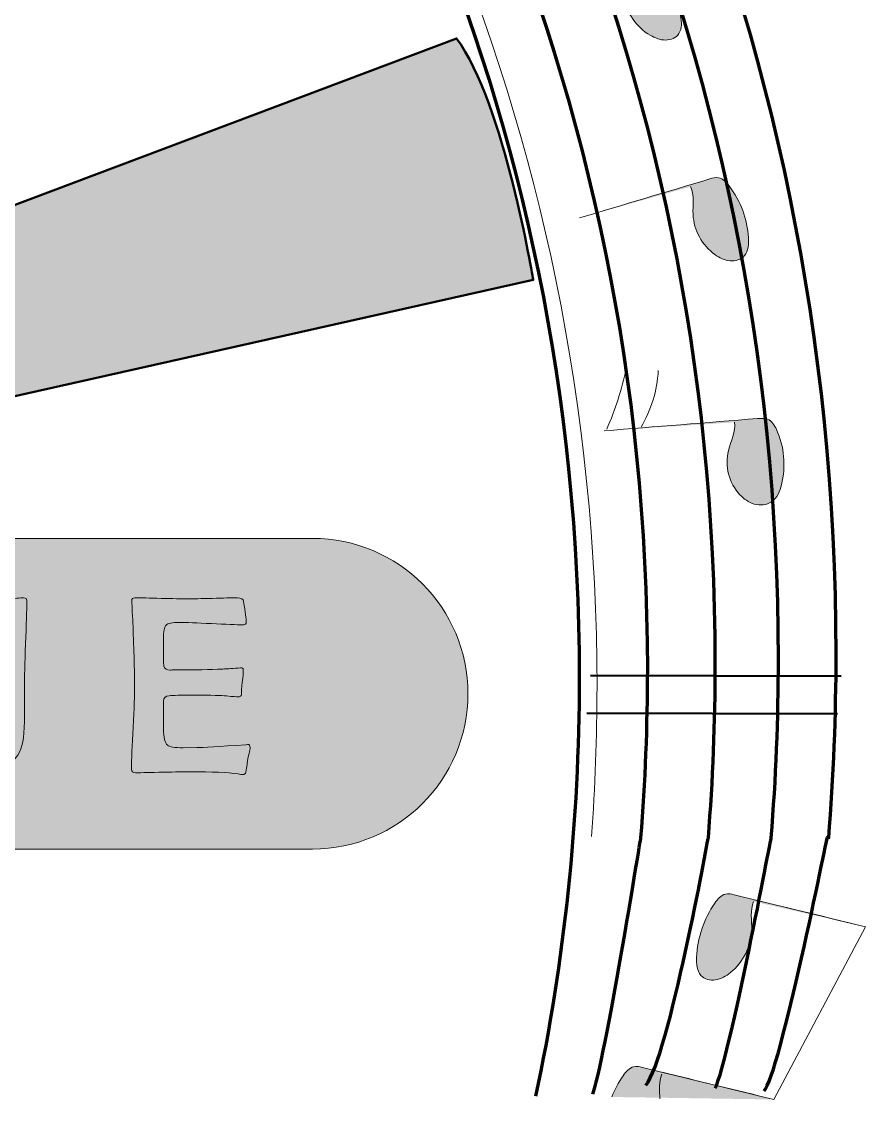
# Model space of a CAD drawing. Header units: inches. Extents: x 0.49 to 8.27, y -9.2 to -1.24.
# Drawn here: x 6.832 to 8.273, y -5.862 to -4.021 of the extents above; entities that cross this region are included whole.
import ezdxf

# ---------------------------------------------------------------- set-up
doc = ezdxf.new("R2010")
doc.units = ezdxf.units.IN
doc.header["$MEASUREMENT"] = 0
doc.layers.add('Coaster OPML design', color=7, linetype='Continuous', lineweight=0)

# ---------------------------------------------------------------- blocks, each defined once
blk = doc.blocks.new('Block_8')
at = {"layer": 'Coaster OPML design', "true_color": 0xfade00, "transparency": 33554687}
h = blk.add_hatch(color=40, dxfattribs=at)
h.dxf.hatch_style = 2
edge = h.paths.add_edge_path()
edge.add_spline(control_points=[(6.841, -5.0101), (6.841, -5.0266), (6.8403, -5.0512), (6.8389, -5.084), (6.8376, -5.1169), (6.8369, -5.1415), (6.8369, -5.158), (6.8369, -5.1634), (6.837, -5.1714), (6.8371, -5.1821), (6.8373, -5.1929), (6.8373, -5.2008), (6.8373, -5.2061), (6.8373, -5.2357), (6.8346, -5.2563), (6.829, -5.2678), (6.8205, -5.2854), (6.804, -5.2973), (6.7795, -5.3036), (6.7644, -5.3074), (6.7432, -5.3093), (6.7158, -5.3093), (6.6662, -5.3093), (6.6336, -5.3011), (6.6181, -5.2846), (6.6062, -5.2719), (6.6003, -5.2463), (6.6003, -5.208), (6.6003, -5.2033), (6.6003, -5.1954), (6.6005, -5.1843), (6.6006, -5.1731), (6.6007, -5.1644), (6.6007, -5.158), (6.6007, -5.1413), (6.6, -5.1104), (6.5986, -5.0654), (6.5986, -5.0538), (6.5979, -5.0364), (6.5967, -5.0133), (6.5965, -5.0116), (6.5964, -5.0104), (6.5964, -5.0099), (6.5964, -5.0069), (6.5983, -5.0054), (6.602, -5.0054), (6.6078, -5.0054), (6.6157, -5.0055), (6.6256, -5.0056), (6.6371, -5.0058), (6.6449, -5.0058), (6.649, -5.0058), (6.6523, -5.0058), (6.6539, -5.0071), (6.6539, -5.0097), (6.6539, -5.0312), (6.6534, -5.0636), (6.6525, -5.1069), (6.6516, -5.1502), (6.6511, -5.1826), (6.6511, -5.2042), (6.6511, -5.2286), (6.6566, -5.2451), (6.6675, -5.2538), (6.6769, -5.2614), (6.6941, -5.2652), (6.7192, -5.2652), (6.7421, -5.2652), (6.7583, -5.2621), (6.768, -5.2559), (6.7802, -5.2481), (6.7863, -5.2335), (6.7863, -5.212), (6.7863, -5.1896), (6.7859, -5.156), (6.7852, -5.1111), (6.7845, -5.0662), (6.7841, -5.0325), (6.7841, -5.0101), (6.7841, -5.0078), (6.7862, -5.0064), (6.7903, -5.0058), (6.7933, -5.0054), (6.7975, -5.0054), (6.8031, -5.0058), (6.8096, -5.0064), (6.8127, -5.0067), (6.8124, -5.0067), (6.815, -5.0067), (6.8189, -5.0065), (6.824, -5.0061), (6.8292, -5.0056), (6.8331, -5.0054), (6.8356, -5.0054), (6.8392, -5.0054), (6.841, -5.007), (6.841, -5.0101)], knot_values=[0, 0, 0, 0, 1, 1, 1, 2, 2, 2, 3, 3, 3, 4, 4, 4, 5, 5, 5, 6, 6, 6, 7, 7, 7, 8, 8, 8, 9, 9, 9, 10, 10, 10, 11, 11, 11, 12, 12, 12, 13, 13, 13, 14, 14, 14, 15, 15, 15, 16, 16, 16, 17, 17, 17, 18, 18, 18, 19, 19, 19, 20, 20, 20, 21, 21, 21, 22, 22, 22, 23, 23, 23, 24, 24, 24, 25, 25, 25, 26, 26, 26, 27, 27, 27, 28, 28, 28, 29, 29, 29, 30, 30, 30, 31, 31, 31, 32, 32, 32, 32], degree=3, periodic=0)
h = blk.add_hatch(color=40, dxfattribs=at)
h.dxf.hatch_style = 2
edge = h.paths.add_edge_path()
edge.add_spline(control_points=[(7.2223, -5.2612), (7.2223, -5.2635), (7.2217, -5.2667), (7.2206, -5.271), (7.2193, -5.2764), (7.2185, -5.2797), (7.2183, -5.2808), (7.2178, -5.2859), (7.2168, -5.2933), (7.2153, -5.3031), (7.2146, -5.3057), (7.2127, -5.307), (7.2097, -5.307), (7.2083, -5.307), (7.2056, -5.3067), (7.2017, -5.3061), (7.1842, -5.3036), (7.1572, -5.3023), (7.1206, -5.3023), (7.1102, -5.3023), (7.0946, -5.3026), (7.0738, -5.3031), (7.0529, -5.3037), (7.0373, -5.304), (7.0269, -5.304), (7.0223, -5.304), (7.0199, -5.3019), (7.0199, -5.2978), (7.0199, -5.2819), (7.0208, -5.2581), (7.0226, -5.2262), (7.0244, -5.1944), (7.0252, -5.1705), (7.0252, -5.1546), (7.0252, -5.1384), (7.0244, -5.1083), (7.0227, -5.0642), (7.0224, -5.0528), (7.0216, -5.0358), (7.0203, -5.0133), (7.0203, -5.0133), (7.0201, -5.0103), (7.0201, -5.0103), (7.02, -5.007), (7.0218, -5.0054), (7.0257, -5.0054), (7.0356, -5.0054), (7.0505, -5.0057), (7.0704, -5.0063), (7.0902, -5.0068), (7.1051, -5.0071), (7.115, -5.0071), (7.1245, -5.0071), (7.1388, -5.0068), (7.1577, -5.0063), (7.1767, -5.0057), (7.1909, -5.0054), (7.2004, -5.0054), (7.207, -5.0054), (7.2107, -5.0075), (7.2112, -5.0116), (7.2142, -5.0303), (7.2157, -5.0419), (7.2157, -5.0465), (7.2157, -5.0498), (7.2141, -5.0514), (7.211, -5.0514), (7.199, -5.0514), (7.1807, -5.0507), (7.1562, -5.0494), (7.1317, -5.048), (7.1133, -5.0473), (7.101, -5.0473), (7.0894, -5.0473), (7.082, -5.0489), (7.079, -5.052), (7.0759, -5.0551), (7.0744, -5.0629), (7.0744, -5.0752), (7.0744, -5.0752), (7.0744, -5.1069), (7.0744, -5.1069), (7.0744, -5.1156), (7.0746, -5.1206), (7.075, -5.122), (7.0763, -5.1264), (7.08, -5.1286), (7.0861, -5.1286), (7.0878, -5.1286), (7.0902, -5.1286), (7.0933, -5.1284), (7.0966, -5.1284), (7.099, -5.1284), (7.1006, -5.1284), (7.1284, -5.1284), (7.1533, -5.1279), (7.1755, -5.1269), (7.1841, -5.1266), (7.1943, -5.1259), (7.2061, -5.1248), (7.2091, -5.1245), (7.2106, -5.1258), (7.2106, -5.1286), (7.2106, -5.1332), (7.2101, -5.1401), (7.209, -5.1495), (7.2079, -5.1588), (7.2074, -5.1659), (7.2074, -5.1706), (7.2074, -5.1731), (7.2053, -5.1744), (7.201, -5.1744), (7.1993, -5.1744), (7.193, -5.1739), (7.1821, -5.1729), (7.1741, -5.172), (7.1563, -5.1716), (7.1284, -5.1716), (7.105, -5.1716), (7.0902, -5.1719), (7.084, -5.1725), (7.0783, -5.1729), (7.075, -5.1759), (7.0742, -5.1814), (7.0743, -5.1804), (7.0744, -5.1859), (7.0744, -5.1978), (7.0744, -5.1978), (7.0744, -5.2293), (7.0744, -5.2293), (7.0744, -5.244), (7.0767, -5.2533), (7.0812, -5.2569), (7.0847, -5.2599), (7.0936, -5.2614), (7.1078, -5.2614), (7.1078, -5.2614), (7.1312, -5.2612), (7.1312, -5.2612), (7.1411, -5.2612), (7.169, -5.2595), (7.2148, -5.2561), (7.2148, -5.2561), (7.218, -5.2559), (7.218, -5.2559), (7.2209, -5.2556), (7.2223, -5.2574), (7.2223, -5.2612)], knot_values=[0, 0, 0, 0, 1, 1, 1, 2, 2, 2, 3, 3, 3, 4, 4, 4, 5, 5, 5, 6, 6, 6, 7, 7, 7, 8, 8, 8, 9, 9, 9, 10, 10, 10, 11, 11, 11, 12, 12, 12, 13, 13, 13, 14, 14, 14, 15, 15, 15, 16, 16, 16, 17, 17, 17, 18, 18, 18, 19, 19, 19, 20, 20, 20, 21, 21, 21, 22, 22, 22, 23, 23, 23, 24, 24, 24, 25, 25, 25, 26, 26, 26, 27, 27, 27, 28, 28, 28, 29, 29, 29, 30, 30, 30, 31, 31, 31, 32, 32, 32, 33, 33, 33, 34, 34, 34, 35, 35, 35, 36, 36, 36, 37, 37, 37, 38, 38, 38, 39, 39, 39, 40, 40, 40, 41, 41, 41, 42, 42, 42, 43, 43, 43, 44, 44, 44, 45, 45, 45, 46, 46, 46, 47, 47, 47, 48, 48, 48, 49, 49, 49, 49], degree=3, periodic=0)
at = {"layer": 'Coaster OPML design'}
for points, knots in [([(6.841, -5.0101), (6.841, -5.0266), (6.8403, -5.0512), (6.8389, -5.084), (6.8376, -5.1169), (6.8369, -5.1415), (6.8369, -5.158), (6.8369, -5.1634), (6.837, -5.1714), (6.8371, -5.1821), (6.8373, -5.1929), (6.8373, -5.2008), (6.8373, -5.2061), (6.8373, -5.2357), (6.8346, -5.2563), (6.829, -5.2678), (6.8205, -5.2854), (6.804, -5.2973), (6.7795, -5.3036), (6.7644, -5.3074), (6.7432, -5.3093), (6.7158, -5.3093), (6.6662, -5.3093), (6.6336, -5.3011), (6.6181, -5.2846), (6.6062, -5.2719), (6.6003, -5.2463), (6.6003, -5.208), (6.6003, -5.2033), (6.6003, -5.1954), (6.6005, -5.1843), (6.6006, -5.1731), (6.6007, -5.1644), (6.6007, -5.158), (6.6007, -5.1413), (6.6, -5.1104), (6.5986, -5.0654), (6.5986, -5.0538), (6.5979, -5.0364), (6.5967, -5.0133), (6.5965, -5.0116), (6.5964, -5.0104), (6.5964, -5.0099), (6.5964, -5.0069), (6.5983, -5.0054), (6.602, -5.0054), (6.6078, -5.0054), (6.6157, -5.0055), (6.6256, -5.0056), (6.6371, -5.0058), (6.6449, -5.0058), (6.649, -5.0058), (6.6523, -5.0058), (6.6539, -5.0071), (6.6539, -5.0097), (6.6539, -5.0312), (6.6534, -5.0636), (6.6525, -5.1069), (6.6516, -5.1502), (6.6511, -5.1826), (6.6511, -5.2042), (6.6511, -5.2286), (6.6566, -5.2451), (6.6675, -5.2538), (6.6769, -5.2614), (6.6941, -5.2652), (6.7192, -5.2652), (6.7421, -5.2652), (6.7583, -5.2621), (6.768, -5.2559), (6.7802, -5.2481), (6.7863, -5.2335), (6.7863, -5.212), (6.7863, -5.1896), (6.7859, -5.156), (6.7852, -5.1111), (6.7845, -5.0662), (6.7841, -5.0325), (6.7841, -5.0101), (6.7841, -5.0078), (6.7862, -5.0064), (6.7903, -5.0058), (6.7933, -5.0054), (6.7975, -5.0054), (6.8031, -5.0058), (6.8096, -5.0064), (6.8127, -5.0067), (6.8124, -5.0067), (6.815, -5.0067), (6.8189, -5.0065), (6.824, -5.0061), (6.8292, -5.0056), (6.8331, -5.0054), (6.8356, -5.0054), (6.8392, -5.0054), (6.841, -5.007), (6.841, -5.0101)], [0, 0, 0, 0, 1, 1, 1, 2, 2, 2, 3, 3, 3, 4, 4, 4, 5, 5, 5, 6, 6, 6, 7, 7, 7, 8, 8, 8, 9, 9, 9, 10, 10, 10, 11, 11, 11, 12, 12, 12, 13, 13, 13, 14, 14, 14, 15, 15, 15, 16, 16, 16, 17, 17, 17, 18, 18, 18, 19, 19, 19, 20, 20, 20, 21, 21, 21, 22, 22, 22, 23, 23, 23, 24, 24, 24, 25, 25, 25, 26, 26, 26, 27, 27, 27, 28, 28, 28, 29, 29, 29, 30, 30, 30, 31, 31, 31, 32, 32, 32, 32]), ([(7.2223, -5.2612), (7.2223, -5.2635), (7.2217, -5.2667), (7.2206, -5.271), (7.2193, -5.2764), (7.2185, -5.2797), (7.2183, -5.2808), (7.2178, -5.2859), (7.2168, -5.2933), (7.2153, -5.3031), (7.2146, -5.3057), (7.2127, -5.307), (7.2097, -5.307), (7.2083, -5.307), (7.2056, -5.3067), (7.2017, -5.3061), (7.1842, -5.3036), (7.1572, -5.3023), (7.1206, -5.3023), (7.1102, -5.3023), (7.0946, -5.3026), (7.0738, -5.3031), (7.0529, -5.3037), (7.0373, -5.304), (7.0269, -5.304), (7.0223, -5.304), (7.0199, -5.3019), (7.0199, -5.2978), (7.0199, -5.2819), (7.0208, -5.2581), (7.0226, -5.2262), (7.0244, -5.1944), (7.0252, -5.1705), (7.0252, -5.1546), (7.0252, -5.1384), (7.0244, -5.1083), (7.0227, -5.0642), (7.0224, -5.0528), (7.0216, -5.0358), (7.0203, -5.0133), (7.0203, -5.0133), (7.0201, -5.0103), (7.0201, -5.0103), (7.02, -5.007), (7.0218, -5.0054), (7.0257, -5.0054), (7.0356, -5.0054), (7.0505, -5.0057), (7.0704, -5.0063), (7.0902, -5.0068), (7.1051, -5.0071), (7.115, -5.0071), (7.1245, -5.0071), (7.1388, -5.0068), (7.1577, -5.0063), (7.1767, -5.0057), (7.1909, -5.0054), (7.2004, -5.0054), (7.207, -5.0054), (7.2107, -5.0075), (7.2112, -5.0116), (7.2142, -5.0303), (7.2157, -5.0419), (7.2157, -5.0465), (7.2157, -5.0498), (7.2141, -5.0514), (7.211, -5.0514), (7.199, -5.0514), (7.1807, -5.0507), (7.1562, -5.0494), (7.1317, -5.048), (7.1133, -5.0473), (7.101, -5.0473), (7.0894, -5.0473), (7.082, -5.0489), (7.079, -5.052), (7.0759, -5.0551), (7.0744, -5.0629), (7.0744, -5.0752), (7.0744, -5.0752), (7.0744, -5.1069), (7.0744, -5.1069), (7.0744, -5.1156), (7.0746, -5.1206), (7.075, -5.122), (7.0763, -5.1264), (7.08, -5.1286), (7.0861, -5.1286), (7.0878, -5.1286), (7.0902, -5.1286), (7.0933, -5.1284), (7.0966, -5.1284), (7.099, -5.1284), (7.1006, -5.1284), (7.1284, -5.1284), (7.1533, -5.1279), (7.1755, -5.1269), (7.1841, -5.1266), (7.1943, -5.1259), (7.2061, -5.1248), (7.2091, -5.1245), (7.2106, -5.1258), (7.2106, -5.1286), (7.2106, -5.1332), (7.2101, -5.1401), (7.209, -5.1495), (7.2079, -5.1588), (7.2074, -5.1659), (7.2074, -5.1706), (7.2074, -5.1731), (7.2053, -5.1744), (7.201, -5.1744), (7.1993, -5.1744), (7.193, -5.1739), (7.1821, -5.1729), (7.1741, -5.172), (7.1563, -5.1716), (7.1284, -5.1716), (7.105, -5.1716), (7.0902, -5.1719), (7.084, -5.1725), (7.0783, -5.1729), (7.075, -5.1759), (7.0742, -5.1814), (7.0743, -5.1804), (7.0744, -5.1859), (7.0744, -5.1978), (7.0744, -5.1978), (7.0744, -5.2293), (7.0744, -5.2293), (7.0744, -5.244), (7.0767, -5.2533), (7.0812, -5.2569), (7.0847, -5.2599), (7.0936, -5.2614), (7.1078, -5.2614), (7.1078, -5.2614), (7.1312, -5.2612), (7.1312, -5.2612), (7.1411, -5.2612), (7.169, -5.2595), (7.2148, -5.2561), (7.2148, -5.2561), (7.218, -5.2559), (7.218, -5.2559), (7.2209, -5.2556), (7.2223, -5.2574), (7.2223, -5.2612)], [0, 0, 0, 0, 1, 1, 1, 2, 2, 2, 3, 3, 3, 4, 4, 4, 5, 5, 5, 6, 6, 6, 7, 7, 7, 8, 8, 8, 9, 9, 9, 10, 10, 10, 11, 11, 11, 12, 12, 12, 13, 13, 13, 14, 14, 14, 15, 15, 15, 16, 16, 16, 17, 17, 17, 18, 18, 18, 19, 19, 19, 20, 20, 20, 21, 21, 21, 22, 22, 22, 23, 23, 23, 24, 24, 24, 25, 25, 25, 26, 26, 26, 27, 27, 27, 28, 28, 28, 29, 29, 29, 30, 30, 30, 31, 31, 31, 32, 32, 32, 33, 33, 33, 34, 34, 34, 35, 35, 35, 36, 36, 36, 37, 37, 37, 38, 38, 38, 39, 39, 39, 40, 40, 40, 41, 41, 41, 42, 42, 42, 43, 43, 43, 44, 44, 44, 45, 45, 45, 46, 46, 46, 47, 47, 47, 48, 48, 48, 49, 49, 49, 49])]:
    blk.add_open_spline(points, degree=3, knots=knots, dxfattribs=at)
blk = doc.blocks.new('Block_6')
at = {"layer": 'Coaster OPML design', "true_color": 0x764422, "transparency": 33554687}
h = blk.add_hatch(color=17, dxfattribs=at)
h.dxf.hatch_style = 2
edge = h.paths.add_edge_path()
edge.add_spline(control_points=[(5.8267, -4.1855), (5.8267, -4.1855), (5.926, -4.3806), (5.9225, -4.3899), (5.9225, -4.3899), (7.3959, -3.5931), (7.3959, -3.5931), (7.3959, -3.5931), (7.2758, -3.3668), (7.1603, -3.2179), (7.1603, -3.2179), (5.8267, -4.1855), (5.8267, -4.1855)], knot_values=[0, 0, 0, 0, 1, 1, 1, 2, 2, 2, 3, 3, 3, 4, 4, 4, 4], degree=3, periodic=0)
at = {"layer": 'Coaster OPML design', "true_color": 0x280f11, "transparency": 33554687}
h = blk.add_hatch(color=248, dxfattribs=at)
h.dxf.hatch_style = 2
edge = h.paths.add_edge_path()
edge.add_spline(control_points=[(7.6738, -4.0044), (7.7428, -3.9758), (7.8118, -3.9472), (7.8808, -3.9186), (7.8853, -3.9168), (7.8899, -3.9149), (7.895, -3.9154), (7.9024, -3.916), (7.9089, -3.9217), (7.9143, -3.9274), (7.9364, -3.9506), (7.9517, -3.9804), (7.9574, -4.0112), (7.9594, -4.0218), (7.96, -4.0333), (7.9546, -4.0418), (7.9498, -4.0492), (7.9408, -4.0529), (7.9318, -4.0529), (7.9228, -4.0529), (7.9137, -4.0494), (7.9055, -4.0447), (7.8825, -4.0314), (7.8653, -4.0069), (7.8607, -3.9809), (7.8579, -3.9652), (7.8592, -3.9484), (7.8506, -3.9345)], knot_values=[0, 0, 0, 0, 1, 1, 1, 2, 2, 2, 3, 3, 3, 4, 4, 4, 5, 5, 5, 6, 6, 6, 7, 7, 7, 8, 8, 8, 9, 9, 9, 9], degree=3, periodic=0)
edge.add_line((7.8506, -3.9345), (7.6738, -4.0044))
at = {"layer": 'Coaster OPML design', "true_color": 0x764422, "transparency": 33554687}
h = blk.add_hatch(color=17, dxfattribs=at)
h.dxf.hatch_style = 2
edge = h.paths.add_edge_path()
edge.add_spline(control_points=[(6.0353, -4.6304), (6.0353, -4.6304), (6.0784, -4.8059), (6.0723, -4.829), (6.0723, -4.829), (7.7057, -4.4626), (7.7057, -4.4626), (7.7057, -4.4626), (7.6565, -4.1609), (7.5749, -4.05), (7.5749, -4.05), (6.0353, -4.6304), (6.0353, -4.6304)], knot_values=[0, 0, 0, 0, 1, 1, 1, 2, 2, 2, 3, 3, 3, 4, 4, 4, 4], degree=3, periodic=0)
at = {"layer": 'Coaster OPML design', "true_color": 0x280f11, "transparency": 33554687}
h = blk.add_hatch(color=248, dxfattribs=at)
h.dxf.hatch_style = 2
edge = h.paths.add_edge_path()
edge.add_spline(control_points=[(7.785, -4.3566), (7.8592, -4.3344), (7.9333, -4.3122), (8.0074, -4.2901), (8.0122, -4.2886), (8.0173, -4.2872), (8.0223, -4.2881), (8.0298, -4.2895), (8.0357, -4.2958), (8.0405, -4.3021), (8.0599, -4.3275), (8.0716, -4.3589), (8.0734, -4.3905), (8.074, -4.4013), (8.0732, -4.413), (8.0665, -4.421), (8.0606, -4.428), (8.051, -4.4309), (8.0418, -4.43), (8.0326, -4.4291), (8.0238, -4.4248), (8.016, -4.4192), (7.9943, -4.4037), (7.98, -4.3774), (7.9787, -4.3508), (7.978, -4.3348), (7.9815, -4.3179), (7.9745, -4.3032)], knot_values=[0, 0, 0, 0, 1, 1, 1, 2, 2, 2, 3, 3, 3, 4, 4, 4, 5, 5, 5, 6, 6, 6, 7, 7, 7, 8, 8, 8, 9, 9, 9, 9], degree=3, periodic=0)
edge.add_line((7.9745, -4.3032), (7.785, -4.3566))
h = blk.add_hatch(color=248, dxfattribs=at)
h.dxf.hatch_style = 2
edge = h.paths.add_edge_path()
edge.add_spline(control_points=[(7.8272, -4.7202), (7.9145, -4.7132), (8.0017, -4.7062), (8.089, -4.6992), (8.0947, -4.6988), (8.1006, -4.6984), (8.1058, -4.7003), (8.1135, -4.7032), (8.1179, -4.7107), (8.1212, -4.7179), (8.1344, -4.7471), (8.1375, -4.7806), (8.1297, -4.8123), (8.127, -4.8232), (8.1225, -4.8347), (8.1128, -4.8412), (8.1043, -4.847), (8.093, -4.8479), (8.0833, -4.8452), (8.0735, -4.8424), (8.0653, -4.8363), (8.0586, -4.8292), (8.0399, -4.8094), (8.0324, -4.7804), (8.0392, -4.7537), (8.0433, -4.7377), (8.0523, -4.7216), (8.0493, -4.7056)], knot_values=[0, 0, 0, 0, 1, 1, 1, 2, 2, 2, 3, 3, 3, 4, 4, 4, 5, 5, 5, 6, 6, 6, 7, 7, 7, 8, 8, 8, 9, 9, 9, 9], degree=3, periodic=0)
edge.add_line((8.0493, -4.7056), (7.8272, -4.7202))
at = {"layer": 'Coaster OPML design', "true_color": 0x3c1312, "transparency": 33554687}
h = blk.add_hatch(color=28, dxfattribs=at)
h.dxf.hatch_style = 2
edge = h.paths.add_edge_path()
edge.add_spline(control_points=[(7.329, -4.9038), (7.4755, -4.9038), (7.5943, -5.0226), (7.5943, -5.1691), (7.5943, -5.3156), (7.4755, -5.4344), (7.329, -5.4344), (7.329, -5.4344), (1.4545, -5.4344), (1.4545, -5.4344), (1.4545, -5.4344), (1.3848, -5.4344), (1.3848, -5.4344), (1.2383, -5.4344), (1.1195, -5.3156), (1.1195, -5.1691), (1.1195, -5.0226), (1.2383, -4.9038), (1.3848, -4.9038), (1.3848, -4.9038), (7.2593, -4.9038), (7.2593, -4.9038), (7.2593, -4.9038), (7.329, -4.9038), (7.329, -4.9038)], knot_values=[0, 0, 0, 0, 1, 1, 1, 2, 2, 2, 3, 3, 3, 4, 4, 4, 5, 5, 5, 6, 6, 6, 7, 7, 7, 8, 8, 8, 8], degree=3, periodic=0)
at = {"layer": 'Coaster OPML design', "true_color": 0x280f11, "transparency": 33554687}
h = blk.add_hatch(color=248, dxfattribs=at)
h.dxf.hatch_style = 2
edge = h.paths.add_edge_path()
edge.add_spline(control_points=[(8.2731, -5.5672), (8.1983, -5.5489), (8.1236, -5.5306), (8.0488, -5.5123), (8.044, -5.5111), (8.0389, -5.51), (8.0339, -5.5112), (8.0264, -5.5131), (8.0206, -5.5199), (8.016, -5.5266), (7.997, -5.5539), (7.9859, -5.5868), (7.9847, -5.6192), (7.9843, -5.6304), (7.9854, -5.6424), (7.9922, -5.6502), (7.9982, -5.657), (8.0079, -5.6594), (8.0171, -5.6579), (8.0264, -5.6564), (8.0351, -5.6515), (8.0428, -5.6453), (8.0642, -5.628), (8.0781, -5.6002), (8.0788, -5.5729), (8.0793, -5.5564), (8.0754, -5.5393), (8.0821, -5.5238)], knot_values=[0, 0, 0, 0, 1, 1, 1, 2, 2, 2, 3, 3, 3, 4, 4, 4, 5, 5, 5, 6, 6, 6, 7, 7, 7, 8, 8, 8, 9, 9, 9, 9], degree=3, periodic=0)
edge.add_line((8.0821, -5.5238), (8.2731, -5.5672))
h = blk.add_hatch(color=248, dxfattribs=at)
h.dxf.hatch_style = 2
edge = h.paths.add_edge_path()
edge.add_spline(control_points=[(8.1164, -5.8619), (8.0416, -5.8436), (7.9669, -5.8253), (7.8921, -5.8071), (7.8873, -5.8059), (7.8822, -5.8047), (7.8772, -5.806), (7.8697, -5.8079), (7.8639, -5.8147), (7.8592, -5.8214), (7.8514, -5.8327), (7.8449, -5.8449), (7.8398, -5.8577)], knot_values=[0, 0, 0, 0, 1, 1, 1, 2, 2, 2, 3, 3, 3, 4, 4, 4, 4], degree=3, periodic=0)
edge.add_line((7.8398, -5.8577), (8.1164, -5.8619))
h = blk.add_hatch(color=248, dxfattribs=at)
h.dxf.hatch_style = 2
edge = h.paths.add_edge_path()
edge.add_spline(control_points=[(7.9221, -5.8609), (7.9217, -5.8466), (7.9196, -5.832), (7.9254, -5.8185)], knot_values=[0, 0, 0, 0, 1, 1, 1, 1], degree=3, periodic=0)
edge.add_line((7.9254, -5.8185), (7.9221, -5.8609))
at = {"layer": 'Coaster OPML design', "color": 28, "lineweight": 50, "true_color": 0x451813}
for p, q in [((8.2315, -5.1393), (7.8034, -5.1378)), ((8.2253, -5.2035), (7.7973, -5.2021))]:
    blk.add_line(p, q, dxfattribs=at)
at = {"layer": 'Coaster OPML design', "color": 20, "lineweight": 80, "true_color": 0xe74525}
for points in [[(7.7843, -5.4151)], [(7.7943, -5.4151)]]:
    blk.add_lwpolyline(points, dxfattribs=at)
at = {"layer": 'Coaster OPML design', "color": 28, "lineweight": 80, "true_color": 0x401311}
for points, knots in [([(8.0999, -5.8471), (8.1264, -5.8213), (8.208, -5.4141), (8.208, -5.4141), (8.208, -5.4141), (8.2104, -5.4151), (8.2104, -5.4151), (8.2188, -5.3113), (8.223, -5.2063), (8.223, -5.1003), (8.223, -2.968), (6.4944, -1.2394), (4.3621, -1.2394), (2.2298, -1.2394), (0.5012, -2.968), (0.5012, -5.1003), (0.5012, -5.2063), (0.5055, -5.3113), (0.5139, -5.4151), (0.5139, -5.4151), (0.5591, -5.8143), (0.5829, -5.8397)], [0, 0, 0, 0, 1, 1, 1, 2, 2, 2, 3, 3, 3, 4, 4, 4, 5, 5, 5, 6, 6, 6, 7, 7, 7, 7]), ([(8.0167, -5.8428), (8.0414, -5.7889), (8.1122, -5.4151), (8.1122, -5.4151), (8.1203, -5.3142), (8.1245, -5.2123), (8.1245, -5.1094), (8.1245, -3.0384), (6.4456, -1.3595), (4.3746, -1.3595), (2.3037, -1.3595), (0.6248, -3.0384), (0.6248, -5.1094), (0.6248, -5.2123), (0.6289, -5.3142), (0.6371, -5.4151), (0.6371, -5.4151), (0.693, -5.8251), (0.703, -5.8544)], [0, 0, 0, 0, 1, 1, 1, 2, 2, 2, 3, 3, 3, 4, 4, 4, 5, 5, 5, 6, 6, 6, 6]), ([(7.8982, -5.8374), (7.9367, -5.7913), (8.0048, -5.4151), (8.0048, -5.4151), (8.0127, -5.3169), (8.0167, -5.2177), (8.0167, -5.1175), (8.0167, -3.1018), (6.3826, -1.4677), (4.3669, -1.4677), (2.3511, -1.4677), (0.717, -3.1018), (0.717, -5.1175), (0.717, -5.2177), (0.721, -5.3169), (0.729, -5.4151), (0.729, -5.4151), (0.7931, -5.7928), (0.8246, -5.8451)], [0, 0, 0, 0, 1, 1, 1, 2, 2, 2, 3, 3, 3, 4, 4, 4, 5, 5, 5, 6, 6, 6, 6]), ([(7.8073, -5.8528), (7.8274, -5.8013), (7.8896, -5.4151), (7.8896, -5.4151), (7.8973, -5.3199), (7.9012, -5.2237), (7.9012, -5.1266), (7.9012, -3.1722), (6.3169, -1.5879), (4.3625, -1.5879), (2.4082, -1.5879), (0.8239, -3.1722), (0.8239, -5.1266), (0.8239, -5.2237), (0.8278, -5.3199), (0.8355, -5.4151), (0.8355, -5.4151), (0.9363, -5.8467), (0.9501, -5.8544)], [0, 0, 0, 0, 1, 1, 1, 2, 2, 2, 3, 3, 3, 4, 4, 4, 5, 5, 5, 6, 6, 6, 6])]:
    blk.add_open_spline(points, degree=3, knots=knots, dxfattribs=at)
at = {"layer": 'Coaster OPML design', "color": 28, "lineweight": 80, "true_color": 0x451813}
blk.add_open_spline([(1.0132, -5.8614), (0.9638, -5.6293), (0.9378, -5.3885), (0.9378, -5.1416), (0.9378, -3.2463), (2.4704, -1.7099), (4.3611, -1.7099), (6.2517, -1.7099), (7.7843, -3.2463), (7.7843, -5.1416), (7.7843, -5.3867), (7.7587, -5.6258), (7.7099, -5.8564)], degree=3, knots=[0, 0, 0, 0, 1, 1, 1, 2, 2, 2, 3, 3, 3, 4, 4, 4, 4], dxfattribs=at)
at = {"layer": 'Coaster OPML design'}
for points, knots in [([(6.091, -5.4128), (6.1031, -5.3275), (6.1094, -5.2403), (6.1094, -5.1516), (6.1094, -4.1603), (5.3262, -3.3567), (4.3601, -3.3567), (3.394, -3.3567), (2.6108, -4.1603), (2.6108, -5.1516), (2.6108, -5.2403), (2.6171, -5.3275), (2.6292, -5.4128), (2.6292, -5.4128), (0.9618, -5.4134), (0.9618, -5.4134), (0.9555, -5.3287), (0.9523, -5.2432), (0.9523, -5.1569), (0.9523, -3.2619), (2.4885, -1.7257), (4.3835, -1.7257), (6.2785, -1.7257), (7.8147, -3.2619), (7.8147, -5.1569), (7.8147, -5.2429), (7.8115, -5.3283), (7.8053, -5.4128)], [0, 0, 0, 0, 1, 1, 1, 2, 2, 2, 3, 3, 3, 4, 4, 4, 5, 5, 5, 6, 6, 6, 7, 7, 7, 8, 8, 8, 9, 9, 9, 9]), ([(7.329, -4.9038), (7.4755, -4.9038), (7.5943, -5.0226), (7.5943, -5.1691), (7.5943, -5.3156), (7.4755, -5.4344), (7.329, -5.4344), (7.329, -5.4344), (1.4545, -5.4344), (1.4545, -5.4344), (1.4545, -5.4344), (1.3848, -5.4344), (1.3848, -5.4344), (1.2383, -5.4344), (1.1195, -5.3156), (1.1195, -5.1691), (1.1195, -5.0226), (1.2383, -4.9038), (1.3848, -4.9038), (1.3848, -4.9038), (7.2593, -4.9038), (7.2593, -4.9038), (7.2593, -4.9038), (7.329, -4.9038), (7.329, -4.9038)], [0, 0, 0, 0, 1, 1, 1, 2, 2, 2, 3, 3, 3, 4, 4, 4, 5, 5, 5, 6, 6, 6, 7, 7, 7, 8, 8, 8, 8])]:
    blk.add_open_spline(points, degree=3, knots=knots, dxfattribs=at)
at = {"layer": 'Coaster OPML design', "color": 19, "lineweight": 50, "true_color": 0x4b221e}
for points in [[(5.8267, -4.1855), (5.8267, -4.1855), (5.926, -4.3806), (5.9225, -4.3899), (5.9225, -4.3899), (7.3959, -3.5931), (7.3959, -3.5931), (7.3959, -3.5931), (7.2758, -3.3668), (7.1603, -3.2179), (7.1603, -3.2179), (5.8267, -4.1855), (5.8267, -4.1855)], [(6.0353, -4.6304), (6.0353, -4.6304), (6.0784, -4.8059), (6.0723, -4.829), (6.0723, -4.829), (7.7057, -4.4626), (7.7057, -4.4626), (7.7057, -4.4626), (7.6565, -4.1609), (7.5749, -4.05), (7.5749, -4.05), (6.0353, -4.6304), (6.0353, -4.6304)]]:
    blk.add_open_spline(points, degree=3, knots=[0, 0, 0, 0, 1, 1, 1, 2, 2, 2, 3, 3, 3, 4, 4, 4, 4], dxfattribs=at)
at = {"layer": 'Coaster OPML design', "color": 28, "lineweight": 13, "true_color": 0x451813}
for points, knots in [([(7.6738, -4.0044), (7.7428, -3.9758), (7.8118, -3.9472), (7.8808, -3.9186), (7.8853, -3.9168), (7.8899, -3.9149), (7.895, -3.9154), (7.9024, -3.916), (7.9089, -3.9217), (7.9143, -3.9274), (7.9364, -3.9506), (7.9517, -3.9804), (7.9574, -4.0112), (7.9594, -4.0218), (7.96, -4.0333), (7.9546, -4.0418), (7.9498, -4.0492), (7.9408, -4.0529), (7.9318, -4.0529), (7.9228, -4.0529), (7.9137, -4.0494), (7.9055, -4.0447), (7.8825, -4.0314), (7.8653, -4.0069), (7.8607, -3.9809), (7.8579, -3.9652), (7.8592, -3.9484), (7.8506, -3.9345)], [0, 0, 0, 0, 1, 1, 1, 2, 2, 2, 3, 3, 3, 4, 4, 4, 5, 5, 5, 6, 6, 6, 7, 7, 7, 8, 8, 8, 9, 9, 9, 9]), ([(7.785, -4.3566), (7.8592, -4.3344), (7.9333, -4.3122), (8.0074, -4.2901), (8.0122, -4.2886), (8.0173, -4.2872), (8.0223, -4.2881), (8.0298, -4.2895), (8.0357, -4.2958), (8.0405, -4.3021), (8.0599, -4.3275), (8.0716, -4.3589), (8.0734, -4.3905), (8.074, -4.4013), (8.0732, -4.413), (8.0665, -4.421), (8.0606, -4.428), (8.051, -4.4309), (8.0418, -4.43), (8.0326, -4.4291), (8.0238, -4.4248), (8.016, -4.4192), (7.9943, -4.4037), (7.98, -4.3774), (7.9787, -4.3508), (7.978, -4.3348), (7.9815, -4.3179), (7.9745, -4.3032)], [0, 0, 0, 0, 1, 1, 1, 2, 2, 2, 3, 3, 3, 4, 4, 4, 5, 5, 5, 6, 6, 6, 7, 7, 7, 8, 8, 8, 9, 9, 9, 9]), ([(7.8272, -4.7202), (7.9145, -4.7132), (8.0017, -4.7062), (8.089, -4.6992), (8.0947, -4.6988), (8.1006, -4.6984), (8.1058, -4.7003), (8.1135, -4.7032), (8.1179, -4.7107), (8.1212, -4.7179), (8.1344, -4.7471), (8.1375, -4.7806), (8.1297, -4.8123), (8.127, -4.8232), (8.1225, -4.8347), (8.1128, -4.8412), (8.1043, -4.847), (8.093, -4.8479), (8.0833, -4.8452), (8.0735, -4.8424), (8.0653, -4.8363), (8.0586, -4.8292), (8.0399, -4.8094), (8.0324, -4.7804), (8.0392, -4.7537), (8.0433, -4.7377), (8.0523, -4.7216), (8.0493, -4.7056)], [0, 0, 0, 0, 1, 1, 1, 2, 2, 2, 3, 3, 3, 4, 4, 4, 5, 5, 5, 6, 6, 6, 7, 7, 7, 8, 8, 8, 9, 9, 9, 9]), ([(8.2731, -5.5672), (8.1983, -5.5489), (8.1236, -5.5306), (8.0488, -5.5123), (8.044, -5.5111), (8.0389, -5.51), (8.0339, -5.5112), (8.0264, -5.5131), (8.0206, -5.5199), (8.016, -5.5266), (7.997, -5.5539), (7.9859, -5.5868), (7.9847, -5.6192), (7.9843, -5.6304), (7.9854, -5.6424), (7.9922, -5.6502), (7.9982, -5.657), (8.0079, -5.6594), (8.0171, -5.6579), (8.0264, -5.6564), (8.0351, -5.6515), (8.0428, -5.6453), (8.0642, -5.628), (8.0781, -5.6002), (8.0788, -5.5729), (8.0793, -5.5564), (8.0754, -5.5393), (8.0821, -5.5238)], [0, 0, 0, 0, 1, 1, 1, 2, 2, 2, 3, 3, 3, 4, 4, 4, 5, 5, 5, 6, 6, 6, 7, 7, 7, 8, 8, 8, 9, 9, 9, 9]), ([(8.1164, -5.8619), (8.0416, -5.8436), (7.9669, -5.8253), (7.8921, -5.8071), (7.8873, -5.8059), (7.8822, -5.8047), (7.8772, -5.806), (7.8697, -5.8079), (7.8639, -5.8147), (7.8592, -5.8214), (7.8514, -5.8327), (7.8449, -5.8449), (7.8398, -5.8577)], [0, 0, 0, 0, 1, 1, 1, 2, 2, 2, 3, 3, 3, 4, 4, 4, 4])]:
    blk.add_open_spline(points, degree=3, knots=knots, dxfattribs=at)
for points in [[(7.8313, -4.7175), (7.8459, -4.6837), (7.8572, -4.6491), (7.8649, -4.6139)], [(7.8899, -4.7141), (7.9072, -4.6848), (7.9174, -4.6513), (7.9193, -4.6173)], [(7.9221, -5.8609), (7.9217, -5.8466), (7.9196, -5.832), (7.9254, -5.8185)]]:
    blk.add_open_spline(points, degree=3, dxfattribs=at)
at = {"layer": 'Coaster OPML design', "color": 28, "lineweight": 20, "true_color": 0x451813}
blk.add_open_spline([(7.9257, -5.8153), (7.9892, -5.8308), (8.0528, -5.8463), (8.1164, -5.8619), (8.1164, -5.8619), (8.2731, -5.5672), (8.2731, -5.5672), (8.2098, -5.5517), (8.1466, -5.5362), (8.0833, -5.5208)], degree=3, knots=[0, 0, 0, 0, 1, 1, 1, 2, 2, 2, 3, 3, 3, 3], dxfattribs=at)
at = {"layer": 'Coaster OPML design'}
blk.add_blockref('Block_8', (0, 0), dxfattribs=at)

msp = doc.modelspace()

# ---------------------------------------------------------------- block references
at = {"layer": 'Coaster OPML design'}
msp.add_blockref('Block_6', (0, 0), dxfattribs=at)

doc.saveas('drawing.dxf')
